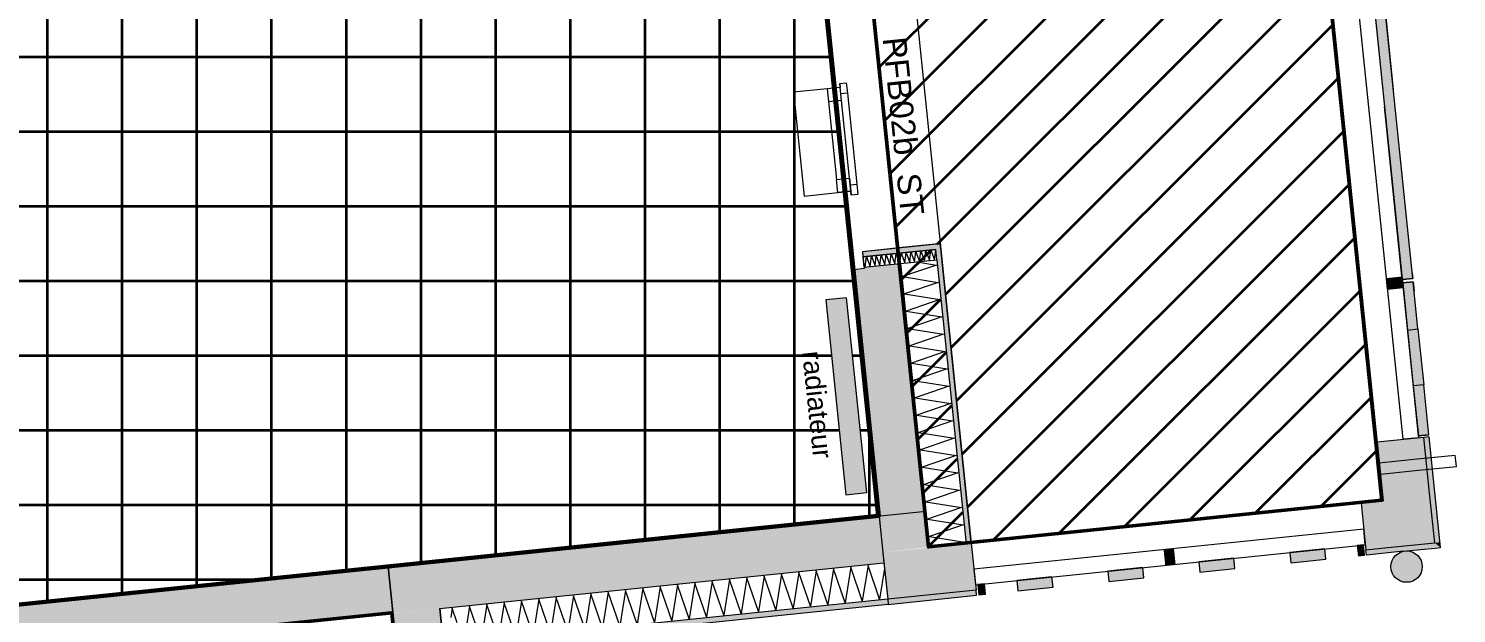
# Model space of a CAD drawing. Header units: metres. Extents: x 399 to 3028, y -427 to 863.
# Drawn here: x 725.51 to 730.98, y -308.17 to -305.93 of the extents above; entities that cross this region are included whole.
import ezdxf

# ---------------------------------------------------------------- set-up
doc = ezdxf.new("R2010")
doc.units = ezdxf.units.M
doc.linetypes.add('IMPORT-Tirets _4_', pattern=[1.146527, 0.705556, -0.440972])
doc.linetypes.add('IMPORT-Traits _4_', pattern=[1.411111, 0.705556, -0.705556])
for name, color, linetype, lineweight in [('01-Balcons_structure_Stylo_No__89', 252, 'Continuous', 18), ('01-Dalles_3D_Stylo_No__1', 250, 'Continuous', 9), ('01-Murs_structure', 250, 'Continuous', 9), ('01-Murs_structure_Stylo_No__1', 250, 'Continuous', 9), ('01-Murs_structure_Stylo_No__2', 8, 'Continuous', 9), ('01-Poteaux 12x24_structure', 250, 'Continuous', 9), ('01-Poteaux 12x24_structure_Stylo_No__1', 250, 'Continuous', 9), ('01-Tole ajourée_Stylo_No__1', 250, 'Continuous', 9), ('01-Tole ajourée_Stylo_No__2', 8, 'Continuous', 9), ('02-Serrurerie GC_snd oeuvre', 250, 'Continuous', 9), ('02-Serrurerie GC_snd oeuvre_Stylo_No__1', 250, 'Continuous', 9), ('02-Serrurerie_2nd oeuvre_Stylo_No__1', 250, 'Continuous', 9), ('03-Radiateurs_Stylo_No__1', 250, 'Continuous', 9), ('03-Radiateurs_Stylo_No__62', 253, 'Continuous', 9), ('04-Textes 100_text_Stylo_No__2', 8, 'Continuous', 9), ('06-SHAB pièces 50_Stylo_No__102', 71, 'Continuous', 50), ('AES-Charge', 5, 'Continuous', 35), ('Fenêtres ARCHICAD_Stylo_No__1', 250, 'Continuous', 9), ('Marques de fenêtre ARCHICAD_Stylo_No__1', 250, 'Continuous', 9), ('Plan De Charge - PH R_1_dwg', 8, 'Continuous', 9)]:
    doc.layers.add(name, color=color, linetype=linetype, lineweight=lineweight)
doc.styles.add('Arial_4', font='arial.ttf', dxfattribs={"height": 0.075})
doc.styles.add('Arial_6', font='arial.ttf', dxfattribs={"height": 0.09})

# ---------------------------------------------------------------- blocks, each defined once
blk = doc.blocks.new('Plan De Charge - PH R_1_dwg__X38-779177-Plan De Charge - PH R_1 1_100')
at = {"layer": '01-Murs_structure_Stylo_No__2', "flags": 128}
for points in [[(376.0132, -308.203), (375.9941, -308.1473), (375.9884, -308.1828)], [(376.0976, -308.2487), (376.0604, -308.1405), (376.0461, -308.2297)]]:
    blk.add_lwpolyline(points, dxfattribs=at)
blk = doc.blocks.new('Plan De Charge - PH R_1_dwg__X39-779178-Plan De Charge - PH R_1 1_100')
at = {"layer": '01-Murs_structure_Stylo_No__2', "flags": 128}
for points in [[(377.453, -307.9969), (377.4312, -308.1331), (377.3867, -308.0038)], [(377.5193, -307.9901), (377.4975, -308.1263), (377.453, -307.9969)], [(377.6489, -307.9957), (377.6301, -308.1126), (377.5856, -307.9833), (377.5638, -308.1195), (377.5193, -307.9901)], [(376.9225, -308.0516), (376.9006, -308.1878), (376.8562, -308.0584)], [(376.9888, -308.0448), (376.967, -308.181), (376.9225, -308.0516)], [(377.0551, -308.0379), (377.0333, -308.1741), (376.9888, -308.0448)], [(377.1214, -308.0311), (377.0996, -308.1673), (377.0551, -308.0379)], [(377.1878, -308.0243), (377.1659, -308.1605), (377.1214, -308.0311)], [(377.2541, -308.0174), (377.2322, -308.1536), (377.1878, -308.0243)], [(377.3204, -308.0106), (377.2985, -308.1468), (377.2541, -308.0174)], [(377.3867, -308.0038), (377.3649, -308.14), (377.3204, -308.0106)], [(376.392, -308.1063), (376.3701, -308.2425), (376.3257, -308.1131)], [(376.4583, -308.0995), (376.4364, -308.2357), (376.392, -308.1063)], [(376.5246, -308.0926), (376.5028, -308.2288), (376.4583, -308.0995)], [(376.5909, -308.0858), (376.5691, -308.222), (376.5246, -308.0926)], [(376.6572, -308.079), (376.6354, -308.2152), (376.5909, -308.0858)], [(376.7236, -308.0721), (376.7017, -308.2083), (376.6572, -308.079)], [(376.7899, -308.0653), (376.768, -308.2015), (376.7236, -308.0721)], [(376.8562, -308.0584), (376.8343, -308.1947), (376.7899, -308.0653)], [(376.1267, -308.1336), (376.1049, -308.2698), (376.0976, -308.2487)], [(376.193, -308.1268), (376.1712, -308.263), (376.1267, -308.1336)], [(376.2593, -308.12), (376.2375, -308.2562), (376.193, -308.1268)], [(376.3257, -308.1131), (376.3038, -308.2493), (376.2593, -308.12)]]:
    blk.add_lwpolyline(points, dxfattribs=at)
blk = doc.blocks.new('Plan De Charge - PH R_1_dwg__X234-779411-Plan De Charge - PH R_1 1_100')
at = {"layer": '01-Murs_structure_Stylo_No__2', "flags": 128}
for points in [[(377.7722, -306.821), (377.8474, -306.8331), (377.718, -306.8776), (377.8542, -306.8994), (377.7248, -306.9439)], [(377.7248, -306.9439), (377.861, -306.9657), (377.7317, -307.0102)], [(377.7317, -307.0102), (377.8679, -307.032), (377.7385, -307.0765)], [(377.7385, -307.0765), (377.8747, -307.0984), (377.7453, -307.1428)], [(377.7453, -307.1428), (377.8815, -307.1647), (377.7522, -307.2091)], [(377.7522, -307.2091), (377.8884, -307.231), (377.759, -307.2754)], [(377.759, -307.2754), (377.8952, -307.2973), (377.7658, -307.3418)], [(377.7658, -307.3418), (377.902, -307.3636), (377.7727, -307.4081)], [(377.7727, -307.4081), (377.9089, -307.4299), (377.7795, -307.4744)], [(377.7795, -307.4744), (377.9157, -307.4963), (377.7863, -307.5407)], [(377.7863, -307.5407), (377.9225, -307.5626), (377.7932, -307.607)], [(377.7932, -307.607), (377.9294, -307.6289), (377.8, -307.6733)], [(377.8, -307.6733), (377.9362, -307.6952), (377.8068, -307.7397)], [(377.8068, -307.7397), (377.943, -307.7615), (377.8137, -307.806)], [(377.8137, -307.806), (377.9499, -307.8278), (377.8205, -307.8723)], [(377.8205, -307.8723), (377.9567, -307.8941), (377.9265, -307.9045)]]:
    blk.add_lwpolyline(points, dxfattribs=at)
blk = doc.blocks.new('Plan De Charge - PH R_1_dwg__X236-779413-Plan De Charge - PH R_1 1_100')
at = {"layer": '01-Murs_structure_Stylo_No__2', "flags": 128}
for points in [[(377.5984, -306.7997), (377.6124, -306.8365), (377.6173, -306.7978)], [(377.6173, -306.7978), (377.6314, -306.8346), (377.6363, -306.7958)], [(377.6363, -306.7958), (377.6503, -306.8326), (377.6552, -306.7939)], [(377.6552, -306.7939), (377.6693, -306.8307), (377.6742, -306.7919)], [(377.6742, -306.7919), (377.6882, -306.8287), (377.6931, -306.79)], [(377.6931, -306.79), (377.7072, -306.8268), (377.7121, -306.788), (377.7261, -306.8248), (377.731, -306.786), (377.7451, -306.8229), (377.75, -306.7841), (377.764, -306.8209), (377.7689, -306.7821), (377.783, -306.819), (377.7879, -306.7802), (377.8019, -306.817), (377.8068, -306.7782), (377.8209, -306.8151), (377.8258, -306.7763), (377.8398, -306.8131), (377.8447, -306.7743)], [(377.5684, -306.8242), (377.5745, -306.8404), (377.5794, -306.8017), (377.5935, -306.8385), (377.5984, -306.7997)]]:
    blk.add_lwpolyline(points, dxfattribs=at)
blk = doc.blocks.new('Plan De Charge - PH R_1_dwg_Fenêtre 22_4-779414-Plan De Charge - PH R_1 1_100')
at = {"layer": 'Fenêtres ARCHICAD_Stylo_No__1'}
for p, q in [((377.4344, -306.2074), (377.4652, -306.5059)), ((377.4593, -306.2049), (377.49, -306.5033)), ((377.5149, -306.5007), (377.4842, -306.2023))]:
    blk.add_line(p, q, dxfattribs=at)
at = {"layer": 'Fenêtres ARCHICAD_Stylo_No__1', "flags": 128}
for points in [[(377.4816, -306.1774), (377.4775, -306.1377), (377.5024, -306.1351), (377.5065, -306.1749)], [(377.4775, -306.1377), (377.479, -306.1526)], [(377.341, -306.5689), (377.4703, -306.5556), (377.52, -306.5505), (377.4703, -306.5556), (377.4652, -306.5059), (377.5149, -306.5007), (377.52, -306.5505), (377.479, -306.1526), (377.4293, -306.1577), (377.4344, -306.2074), (377.4842, -306.2023), (377.479, -306.1526), (377.4293, -306.1577), (377.3, -306.171)], [(377.5216, -306.5654), (377.52, -306.5505)]]:
    blk.add_lwpolyline(points, close=True, dxfattribs=at)
blk.add_lwpolyline([(377.5065, -306.1749), (377.5423, -306.523), (377.5464, -306.5628), (377.5216, -306.5654), (377.5175, -306.5256), (377.5423, -306.523)], dxfattribs=at)
blk = doc.blocks.new('Plan De Charge - PH R_1_dwg-779150-Plan De Charge - PH R_1 1_100')
at = {"layer": '01-Murs_structure', "lineweight": 35}
for color, points in [(10, [(377.5661, -306.8021), (377.8645, -306.7713), (377.8624, -306.7514), (377.564, -306.7822)]), (10, [(377.9608, -307.901), (377.9807, -307.8989), (377.8645, -306.7713), (377.8446, -306.7734), (377.9606, -307.8989)]), (18, [(377.6425, -307.9338), (377.8213, -307.9127), (377.7094, -306.8275), (377.5702, -306.8419), (377.5702, -306.8469), (377.5309, -306.8509), (377.6425, -307.9337)]), (18, [(379.5575, -307.7365), (379.7365, -307.718), (379.7134, -307.4937), (379.5343, -307.5121), (379.5524, -307.6876)]), (10, [(379.755, -307.8971), (379.7749, -307.895), (379.7333, -307.4916), (379.7134, -307.4937), (379.7384, -307.7365)]), (18, [(379.755, -307.8971), (379.7365, -307.718), (379.5575, -307.7365), (379.7365, -307.8821)]), (18, [(379.4912, -307.9242), (379.5759, -307.9155), (379.5574, -307.7365), (379.4728, -307.7452), (379.49, -307.9127)]), (18, [(379.5759, -307.9155), (379.755, -307.8971), (379.5575, -307.7366), (379.574, -307.8971)]), (18, [(375.9465, -308.1488), (377.6466, -307.9736), (377.6281, -307.7945), (375.9281, -307.9698), (375.93, -307.9882)]), (18, [(377.6609, -308.1128), (377.9991, -308.078), (377.9807, -307.8989), (377.6425, -307.9338), (377.6466, -307.9735)]), (10, [(379.4933, -307.9441), (379.5779, -307.9354), (379.5759, -307.9155), (379.4912, -307.9242)]), (10, [(379.5779, -307.9354), (379.7749, -307.9132), (379.755, -307.8971), (379.5759, -307.9155), (379.5768, -307.9242)]), (10, [(379.7769, -307.9149), (379.7749, -307.895), (379.755, -307.8971), (379.7749, -307.9132)]), (18, [(364.7062, -309.308), (375.7679, -308.1672), (375.749, -307.9888), (364.6878, -309.1301), (364.7061, -309.3075)]), (18, [(375.7679, -308.1672), (375.9465, -308.1488), (375.7495, -307.9888), (375.7676, -308.1646)]), (18, [(375.9465, -308.1488), (375.9281, -307.9698), (375.7497, -307.9888), (375.9281, -308.1338)]), (10, [(377.663, -308.1327), (378.0012, -308.0979), (377.9991, -308.078), (377.6609, -308.1128)]), (18, [(375.9971, -310.0043), (376.1363, -309.9899), (375.9465, -308.1488), (375.7676, -308.1678), (375.9568, -310.0034), (375.9965, -309.9993)]), (10, [(376.1221, -308.2916), (377.663, -308.1327), (377.6609, -308.1128), (376.1203, -308.2737)])]:
    blk.add_hatch(color=color, dxfattribs=at).paths.add_polyline_path(points)
at = {"layer": '01-Poteaux 12x24_structure', "lineweight": 35}
for color, points in [(18, [(378.7232, -307.9833), (378.763, -307.9792), (378.7569, -307.9195), (378.7171, -307.9236)]), (135, [(379.6474, -308.0483), (379.6629, -308.0462), (379.6774, -308.0402), (379.6898, -308.0307), (379.6993, -308.0183), (379.7053, -308.0038), (379.7074, -307.9883), (379.7053, -307.9727), (379.6993, -307.9583), (379.6898, -307.9458), (379.6752, -307.9354), (379.6629, -307.9303), (379.6474, -307.9283), (379.6318, -307.9303), (379.6174, -307.9363), (379.6049, -307.9458), (379.5954, -307.9583), (379.5894, -307.9727), (379.5874, -307.9883), (379.5894, -308.0038), (379.5954, -308.0183), (379.6049, -308.0307), (379.6174, -308.0402), (379.6318, -308.0462)])]:
    blk.add_hatch(color=color, dxfattribs=at).paths.add_polyline_path(points)
at = {"layer": '01-Tole ajourée_Stylo_No__2', "lineweight": 35}
for color, points in [(254, [(379.6309, -306.8883), (379.6707, -306.8842), (379.5283, -305.5095), (379.4893, -305.5135), (379.63, -306.8799)]), (254, [(379.6509, -307.082), (379.6907, -307.0779), (379.6707, -306.897), (379.6322, -306.901), (379.6341, -306.9197)]), (10, [(379.6729, -307.2959), (379.7127, -307.2918), (379.6907, -307.0779), (379.6509, -307.082), (379.6707, -307.2745)]), (254, [(379.6926, -307.4874), (379.7324, -307.4833), (379.7127, -307.2918), (379.6729, -307.2959)]), (254, [(379.2039, -307.9733), (379.3382, -307.9594), (379.3341, -307.9196), (379.1998, -307.9335)]), (254, [(379.4625, -307.9466), (379.4867, -307.9441), (379.4826, -307.9043), (379.4584, -307.9068), (379.459, -307.9127)]), (254, [(378.5076, -308.045), (378.6419, -308.0312), (378.6378, -307.9914), (378.5035, -308.0052)]), (254, [(378.8558, -308.0091), (378.99, -307.9953), (378.9859, -307.9555), (378.8517, -307.9694)]), (254, [(378.0102, -308.0963), (378.0351, -308.0937), (378.031, -308.0539), (378.0061, -308.0565)]), (254, [(378.1594, -308.0809), (378.2937, -308.067), (378.2896, -308.0273), (378.1553, -308.0411)])]:
    blk.add_hatch(color=color, dxfattribs=at).paths.add_polyline_path(points)
at = {"layer": '02-Serrurerie GC_snd oeuvre', "lineweight": 35}
blk.add_hatch(color=18, dxfattribs=at).paths.add_polyline_path([(379.5745, -306.9258), (379.6341, -306.9197), (379.63, -306.8799), (379.5706, -306.8883)])
at = {"layer": '03-Radiateurs_Stylo_No__62', "lineweight": 35}
blk.add_hatch(color=43, dxfattribs=at).paths.add_polyline_path([(377.5009, -307.7126), (377.5805, -307.7044), (377.5036, -306.9583), (377.424, -306.9665), (377.4857, -307.5653)])
at = {"layer": 'AES-Charge'}
h = blk.add_hatch(dxfattribs=at)
h.set_pattern_fill('FP_93', color=1, style=0, pattern_type=2)
h.set_pattern_definition([(0, (46.337, 45.172), (0, 0.286), []), (90, (46.337, 45.172), (-0.286, 2e-17), [])])
h.paths.add_polyline_path([(370.5225, -308.5258), (370.622, -308.5155), (370.3912, -306.2821), (370.2917, -306.2924), (370.5222, -308.523)])
h.paths.add_polyline_path([(371.4269, -308.4323), (373.5676, -308.211), (373.5013, -307.5669), (373.6308, -307.5536), (373.6375, -307.6233), (374.0756, -307.5781), (374.0684, -307.5085), (374.1482, -307.5003), (374.1449, -307.4686), (374.1947, -307.4635), (374.2645, -308.139), (377.6231, -307.7919), (377.3746, -305.38), (379.1499, -305.1945), (378.9042, -302.8093), (373.7696, -303.3384), (373.8926, -304.532), (373.888, -304.5325), (373.9846, -305.4675), (373.989, -305.4671), (374.0342, -305.9055), (370.4011, -306.281), (370.5759, -307.972), (371.371, -307.8901), (371.3782, -307.9783), (371.3105, -307.9852), (371.3575, -308.4227), (371.4252, -308.4158)])
h.paths.add_polyline_path([(373.6373, -308.2038), (373.6373, -308.2038), (373.6332, -308.1646)])
h.paths.add_polyline_path([(374.1946, -308.1462), (374.1946, -308.1462), (374.1784, -307.9888)])
h.paths.add_polyline_path([(377.5009, -307.7126), (377.424, -306.9665), (377.5036, -306.9583), (377.5805, -307.7044), (377.5309, -307.7095)])
h.paths.add_polyline_path([(374.0558, -306.6032), (374.0511, -306.5577), (373.7527, -306.5885), (373.686, -305.9417), (373.7855, -305.9315), (373.847, -306.5285), (374.0957, -306.5029), (374.1055, -306.5981), (374.0684, -306.6019)])
h.paths.add_polyline_path([(358.4033, -305.7337), (359.0242, -305.6721), (361.7465, -305.3915), (361.745, -305.3766), (361.7947, -305.3715), (361.7963, -305.3864), (362.2476, -305.3399), (362.2487, -305.3499), (360.1515, -305.566), (368.2592, -304.7881), (367.7737, -300.0768), (366.9862, -300.1909), (366.9857, -300.1876), (365.2043, -300.4457), (365.2034, -300.4493), (364.9112, -300.492), (364.9809, -300.4848), (365.3243, -303.8176), (364.6777, -303.8843), (364.7099, -304.1965), (364.6601, -304.2016), (364.6228, -303.8396), (365.2694, -303.773), (365.0029, -301.1867), (364.3563, -301.2533), (364.3421, -301.1149), (364.4117, -301.1078), (364.3666, -300.6701), (364.297, -300.6773), (364.2871, -300.5821), (363.6092, -300.6803), (363.6088, -300.677), (361.8274, -300.9352), (361.8264, -300.9387), (360.5277, -301.1269), (360.5272, -301.1236), (359.6366, -301.2527), (359.6357, -301.2562), (358.6483, -301.3993), (358.6824, -301.7303), (358.6777, -301.7308), (358.8622, -303.5213), (358.8669, -303.5208), (358.9086, -303.9247), (361.6964, -303.6374), (361.7036, -303.7071), (362.1412, -303.662), (362.1341, -303.5923), (362.2633, -303.579), (362.3484, -304.4051), (362.2987, -304.4102), (362.273, -304.161), (361.6763, -304.2225), (361.7056, -304.5061), (361.6558, -304.5112), (361.5723, -303.7005), (358.2293, -304.045), (358.3798, -305.5056)])
h.paths.add_polyline_path([(364.462, -305.1117), (363.716, -305.1886), (363.7078, -305.109), (364.4538, -305.0321), (364.4602, -305.094)])
h.paths.add_polyline_path([(363.1837, -305.2535), (363.1827, -305.2436), (364.7508, -305.082), (364.7493, -305.0671), (364.799, -305.0619), (364.8006, -305.0768), (365.8749, -304.9661), (365.8749, -304.9762), (363.194, -305.2524)])
h.paths.add_polyline_path([(368.7264, -304.7433), (372.0718, -304.4223), (372.0657, -304.3631), (372.1154, -304.358), (372.1216, -304.4175), (373.6844, -304.2676), (373.5701, -303.1579), (375.5715, -302.9517), (375.51, -302.3549), (375.2608, -302.3806), (375.2557, -302.3308), (375.6402, -302.2912), (375.6474, -302.3608), (376.0851, -302.3157), (376.0779, -302.2461), (376.1858, -302.235), (376.2524, -302.8815), (378.8836, -302.6099), (378.4621, -298.5277), (377.7663, -298.6285), (377.7658, -298.6252), (375.9844, -298.8834), (375.9836, -298.8869), (374.4741, -299.1057), (374.4736, -299.1023), (372.6922, -299.3605), (372.6913, -299.3641), (371.9834, -299.4666), (372.2162, -301.7261), (372.1665, -301.7312), (371.9339, -299.4738), (371.1166, -299.5923), (371.1161, -299.5889), (370.2254, -299.718), (370.2245, -299.7216), (369.2741, -299.8593), (369.2736, -299.856), (368.3829, -299.9851), (368.382, -299.9886), (367.9718, -300.048), (368.2831, -303.0693), (372.2621, -302.6594), (372.2556, -302.5966), (372.3054, -302.5915), (372.32, -302.7338), (372.2504, -302.7409), (372.2965, -303.1785), (372.3651, -303.1715), (372.3733, -303.251), (372.0053, -303.2889), (372.0252, -303.4927), (371.9765, -303.4977), (371.8992, -302.747), (368.5562, -303.0914), (368.6715, -304.2106), (368.6019, -304.2178), (368.647, -304.6555), (368.7166, -304.6483)])
h.paths.add_polyline_path([(362.2429, -304.0636), (362.2429, -304.0636), (362.2398, -304.034)])
h.paths.add_polyline_path([(374.1901, -303.0472), (374.1819, -302.9677), (374.928, -302.8908), (374.9362, -302.9704), (374.7917, -302.9853)])
h.paths.add_polyline_path([(377.7435, -303.0373), (377.7353, -302.9577), (378.4814, -302.8811), (378.4896, -302.9607), (377.7464, -303.037)])
h.paths.add_polyline_path([(358.7629, -301.5134), (358.7514, -301.4342), (359.4937, -301.3266), (359.5052, -301.4058), (359.0466, -301.4723)])
h.paths.add_polyline_path([(367.0009, -300.3154), (366.9894, -300.2362), (367.7316, -300.1286), (367.7431, -300.2078), (367.7387, -300.2084)])
h.paths.add_polyline_path([(369.4241, -299.9621), (369.4127, -299.8829), (370.1549, -299.7753), (370.1664, -299.8545), (370.1331, -299.8593)])
h.paths.add_polyline_path([(378.4428, -299.4559), (378.3659, -298.7098), (378.4455, -298.7016), (378.5224, -299.4477), (378.4493, -299.4552)])
h = blk.add_hatch(dxfattribs=at)
h.set_pattern_fill('FP_92', color=4, style=0, pattern_type=2)
h.set_pattern_definition([(45, (46.337, 45.172), (-0.11242998, 0.11242998), [])])
h.paths.add_polyline_path([(377.8212, -307.9122), (377.9605, -307.8978), (377.8446, -306.7734), (377.7006, -306.7882), (377.7047, -306.828), (377.7094, -306.8275), (377.8198, -307.8989)])
h.paths.add_polyline_path([(377.9804, -307.8958), (379.5524, -307.7338), (379.3244, -305.5215), (378.9735, -305.5576), (378.9572, -305.3998), (378.0915, -305.4862), (378.1081, -305.6468), (377.7526, -305.6855), (377.7712, -305.8862), (377.6094, -305.903), (377.6986, -306.7683), (377.8624, -306.7514), (377.9463, -307.5653)])
h.paths.add_polyline_path([(377.6073, -305.883), (377.7511, -305.8661), (377.7305, -305.6656), (378.0861, -305.629), (378.0716, -305.4882), (377.7305, -305.5249), (377.5768, -305.5407), (377.608, -305.8427), (377.6032, -305.8432), (377.6056, -305.8661)])
h.paths.add_polyline_path([(378.9913, -305.5357), (379.3223, -305.5011), (379.3083, -305.3648), (378.9771, -305.3978)])
at = {"layer": '01-Balcons_structure_Stylo_No__89', "flags": 128}
blk.add_lwpolyline([(377.5768, -305.5407), (379.3128, -305.3618), (379.5575, -307.7365), (377.8215, -307.9153)], close=True, dxfattribs=at)
at = {"layer": '01-Dalles_3D_Stylo_No__1', "flags": 128}
blk.add_lwpolyline([(358.7162, -303.8138), (357.8979, -303.8982), (358.3529, -306.0327), (363.4685, -305.5057), (363.6105, -306.8847), (365.8664, -306.6515), (366.1258, -309.1613), (364.7061, -309.308), (367.1802, -333.3179), (378.3371, -333.0963), (375.7491, -307.9881), (377.8072, -307.7761), (377.5768, -305.5407), (379.1735, -305.3762), (378.4677, -298.5269), (358.47, -301.4251)], close=True, dxfattribs=at)
at = {"layer": '01-Murs_structure_Stylo_No__1'}
for p, q in [((377.8487, -306.8132), (377.8446, -306.7734)), ((377.5309, -306.8509), (377.534, -306.8808)), ((377.9608, -307.901), (377.8215, -307.9153))]:
    blk.add_line(p, q, dxfattribs=at)
at = {"layer": '01-Murs_structure_Stylo_No__1', "flags": 128}
for points in [[(377.8425, -306.7535), (377.7033, -306.7678), (377.564, -306.7822), (377.5707, -306.8468), (377.5309, -306.8509), (377.6425, -307.9338), (377.6609, -308.1128), (376.1002, -308.2737), (376.1022, -308.2936), (376.1002, -308.2737)], [(377.8624, -306.7514), (377.564, -306.7822), (377.5661, -306.8021), (377.8446, -306.7734), (377.5661, -306.8021), (377.5702, -306.8419), (377.7094, -306.8275), (377.8487, -306.8132), (377.9608, -307.901), (377.9807, -307.8989), (377.8645, -306.7713), (377.8624, -306.7514), (377.8425, -306.7535)], [(377.7094, -306.8275), (377.8215, -307.9153), (377.9807, -307.8989), (377.9991, -308.078), (377.6609, -308.1128), (377.663, -308.1327), (378.0012, -308.0979), (377.9991, -308.078)], [(379.4728, -307.7452), (379.4912, -307.9242), (379.5759, -307.9155), (379.755, -307.8971), (379.7365, -307.718), (379.7134, -307.4937), (379.5343, -307.5121), (379.5575, -307.7365), (379.4728, -307.7452)], [(379.6474, -307.9283), (379.757, -307.917), (379.7769, -307.9149), (379.7333, -307.4916), (379.7134, -307.4937)], [(375.9568, -310.0034), (375.7675, -308.1673), (375.749, -307.9882), (377.6281, -307.7945), (377.6466, -307.9736), (377.6609, -308.1128), (377.663, -308.1327), (376.1221, -308.2916), (376.2996, -310.0133), (376.3016, -310.0332)], [(379.6351, -307.9295), (379.4933, -307.9441), (379.4912, -307.9242)], [(375.9465, -308.1488), (375.9609, -308.2881), (375.9465, -308.1488), (377.6466, -307.9736)]]:
    blk.add_lwpolyline(points, dxfattribs=at)
blk.add_lwpolyline([(375.7495, -307.9888), (364.6877, -309.129), (364.7185, -309.4274), (375.7803, -308.2872)], close=True, dxfattribs=at)
at = {"layer": '01-Poteaux 12x24_structure_Stylo_No__1'}
blk.add_circle((379.6474, -307.9883), 0.06, dxfattribs=at)
at = {"layer": '01-Tole ajourée_Stylo_No__1', "linetype": 'IMPORT-Traits _4_', "flags": 128}
for points in [[(379.6707, -306.8842), (379.6309, -306.8883), (379.4893, -305.5135), (379.5291, -305.5094)], [(379.7324, -307.4833), (379.6926, -307.4874), (379.6322, -306.901), (379.672, -306.8969)]]:
    blk.add_lwpolyline(points, close=True, dxfattribs=at)
at = {"layer": '01-Tole ajourée_Stylo_No__1', "flags": 128}
for points in [[(379.6309, -306.8883), (379.6707, -306.8842), (379.5291, -305.5094), (379.4893, -305.5135)], [(379.6907, -307.0779), (379.672, -306.8969), (379.6322, -306.901), (379.6509, -307.082)], [(379.7324, -307.4833), (379.7127, -307.2918), (379.6729, -307.2959), (379.6926, -307.4874)], [(379.3382, -307.9594), (379.3341, -307.9196), (379.1998, -307.9335), (379.2039, -307.9733)], [(379.4867, -307.9441), (379.4826, -307.9043), (379.4584, -307.9068), (379.4625, -307.9466)], [(378.6419, -308.0312), (378.6378, -307.9914), (378.5035, -308.0052), (378.5076, -308.045)], [(378.99, -307.9953), (378.9859, -307.9555), (378.8517, -307.9694), (378.8558, -308.0091)], [(378.0351, -308.0937), (378.031, -308.0539), (378.0061, -308.0565), (378.0102, -308.0963)], [(378.2937, -308.067), (378.2896, -308.0273), (378.1553, -308.0411), (378.1594, -308.0809)]]:
    blk.add_lwpolyline(points, close=True, dxfattribs=at)
at = {"layer": '01-Tole ajourée_Stylo_No__2'}
for p, q in [((379.6509, -307.082), (379.6729, -307.2959)), ((379.6907, -307.0779), (379.7127, -307.2918))]:
    blk.add_line(p, q, dxfattribs=at)
at = {"layer": '02-Serrurerie GC_snd oeuvre_Stylo_No__1', "flags": 128}
for points in [[(379.6934, -307.4945), (379.6337, -307.5006), (379.4287, -305.5107), (379.4883, -305.5046)], [(379.6341, -306.9197), (379.63, -306.8799), (379.5704, -306.886), (379.5745, -306.9258)], [(377.9909, -307.9984), (377.9971, -308.0581), (379.4892, -307.9043), (379.483, -307.8447)]]:
    blk.add_lwpolyline(points, close=True, dxfattribs=at)
at = {"layer": '02-Serrurerie GC_snd oeuvre_Stylo_No__1', "linetype": 'IMPORT-Tirets _4_', "flags": 128}
blk.add_lwpolyline([(379.6341, -306.9197), (379.5745, -306.9258), (379.5704, -306.886), (379.63, -306.8799)], close=True, dxfattribs=at)
at = {"layer": '02-Serrurerie_2nd oeuvre_Stylo_No__1', "flags": 128}
blk.add_lwpolyline([(379.5447, -307.6132), (379.5469, -307.6343), (379.6925, -307.6193), (379.8381, -307.6043), (379.8359, -307.5832), (379.8337, -307.5621), (379.6882, -307.5771), (379.5426, -307.5921)], close=True, dxfattribs=at)
at = {"layer": '03-Radiateurs_Stylo_No__1', "flags": 128}
blk.add_lwpolyline([(377.5805, -307.7044), (377.5036, -306.9583), (377.424, -306.9665), (377.5009, -307.7126)], close=True, dxfattribs=at)
at = {"layer": '04-Textes 100_text_Stylo_No__2', "flags": 128}
blk.add_lwpolyline([(379.5575, -307.7365), (379.3292, -305.521), (377.7524, -305.6835), (377.9807, -307.8989)], close=True, dxfattribs=at)
at = {"layer": '06-SHAB pièces 50_Stylo_No__102', "flags": 128}
blk.add_lwpolyline([(378.909, -302.8089), (373.7696, -303.3384), (373.901, -304.613), (373.901, -304.613), (374.0833, -306.3824), (374.0833, -306.3824), (374.2645, -308.1417), (377.6282, -307.7952), (377.3793, -305.3801), (379.155, -305.1972)], close=True, dxfattribs=at)
at = {"layer": 'AES-Charge', "color": 20, "lineweight": 50, "flags": 128}
for points in [[(358.6433, -301.3966), (378.4627, -298.5242), (379.1499, -305.1945), (377.3746, -305.38), (377.6231, -307.7919), (370.5178, -308.5263), (370.2866, -306.2897), (374.0297, -305.903), (373.8589, -304.2508), (358.2869, -305.7448), (357.9306, -304.0726), (358.9086, -303.9718), (358.6433, -301.3966)], [(364.7011, -309.3048), (375.7625, -308.1646), (378.3321, -333.0936), (367.1738, -333.3052), (364.7011, -309.3048)]]:
    blk.add_lwpolyline(points, dxfattribs=at)
at = {"layer": 'AES-Charge', "color": 130, "lineweight": 50, "flags": 128}
blk.add_lwpolyline([(377.5718, -305.538), (379.3083, -305.3648), (379.5524, -307.7338), (377.8165, -307.9127)], close=True, dxfattribs=at)
for name in ['Plan De Charge - PH R_1_dwg_Fenêtre 22_4-779414-Plan De Charge - PH R_1 1_100', 'Plan De Charge - PH R_1_dwg__X236-779413-Plan De Charge - PH R_1 1_100', 'Plan De Charge - PH R_1_dwg__X234-779411-Plan De Charge - PH R_1 1_100', 'Plan De Charge - PH R_1_dwg__X39-779178-Plan De Charge - PH R_1 1_100', 'Plan De Charge - PH R_1_dwg__X38-779177-Plan De Charge - PH R_1 1_100']:
    blk.add_blockref(name, (0, 0))
at = {"layer": '03-Radiateurs_Stylo_No__1', "color": 7, "insert": (377.4081, -307.1581), "char_height": 0.075, "width": 0.494007, "attachment_point": 1, "rotation": 275.9459, "line_spacing_factor": 0.941778, "style": 'Arial_4'}
blk.add_mtext('radiateur', dxfattribs=at)
at = {"layer": 'Marques de fenêtre ARCHICAD_Stylo_No__1', "color": 7, "insert": (377.7308, -305.9553), "char_height": 0.09, "width": 0.818696, "attachment_point": 1, "rotation": 275.8832, "line_spacing_factor": 0.941778, "style": 'Arial_6'}
blk.add_mtext('PFB02b  ST', dxfattribs=at)

msp = doc.modelspace()

# ---------------------------------------------------------------- block references
at = {"layer": 'Plan De Charge - PH R_1_dwg', "color": 10, "lineweight": 35}
msp.add_blockref('Plan De Charge - PH R_1_dwg-779150-Plan De Charge - PH R_1 1_100', (351.1425, 0), dxfattribs=at)

doc.saveas('drawing.dxf')
